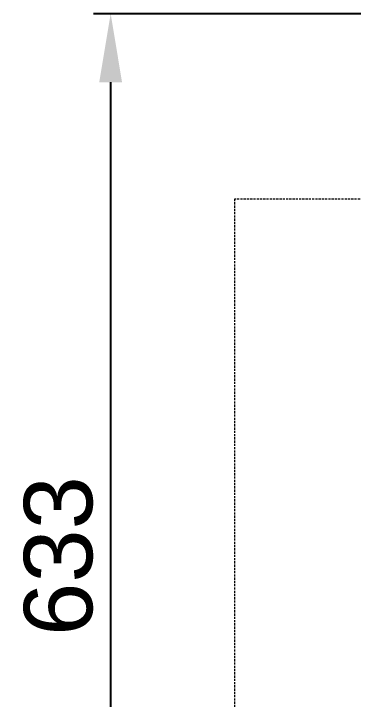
# Model space of a CAD drawing. Header units: millimetres. Extents: x -402 to 3954, y -41 to 3282.
# Drawn here: x -347.4 to -148.8, y 1485.9 to 1886.1 of the extents above; entities that cross this region are included whole.
import ezdxf

# ---------------------------------------------------------------- set-up
doc = ezdxf.new("R2010")
doc.units = ezdxf.units.MM
doc.linetypes.add('HIDDEN', pattern=[1.905, 1.27, -0.635])
doc.layers.add('ZANO_R_przerywana', color=7, linetype='HIDDEN', lineweight=0)
doc.layers.add('ZANO_W', color=1, linetype='Continuous', lineweight=0)
doc.styles.add('Arial', font='arial.ttf')
doc.styles.get("Standard").update_dxf_attribs({"font": 'ARIALUNI.TTF'})
doc.dimstyles.new('pl i ang', dxfattribs={"dimtxt": 50, "dimasz": 50, "dimexe": 1.25, "dimexo": 0.625, "dimgap": 10, "dimtad": 1, "dimtoh": 1, "dimtxsty": 'Standard', "dimcen": 2.5, "dimclrd": 1, "dimclre": 1, "dimclrt": 1, "dimadec": 0, "dimazin": 0, "dimtfac": 1, "dimtmove": 0, "dimatfit": 3, "dimfxl": 1, "dimarcsym": 1})

# ---------------------------------------------------------------- blocks, each defined once
blk = doc.blocks.new('*D414')
at = {"layer": 'ZANO_W', "color": 1, "lineweight": -2}
for p, q in [((-99.37, 1886.11), (-300.68, 1886.11)), ((-290.68, 1846.11), (-290.68, 1292.92)), ((-143.88, 1252.92), (-300.68, 1252.92))]:
    blk.add_line(p, q, dxfattribs=at)
at = {"layer": 'ZANO_W', "color": 1}
for points in [[(-284.02, 1846.11), (-297.35, 1846.11), (-290.68, 1886.11)], [(-297.35, 1292.92), (-284.02, 1292.92), (-290.68, 1252.92)]]:
    blk.add_solid(points, dxfattribs=at)
at = {"layer": 'ZANO_W', "color": 1, "insert": (-321.12, 1569.52), "char_height": 40, "attachment_point": 5, "rotation": 90, "style": 'Arial'}
blk.add_mtext('633', dxfattribs=at)

msp = doc.modelspace()

# ---------------------------------------------------------------- linework, layer by layer
at = {"layer": 'ZANO_R_przerywana'}
for p, q in [((-218.37, 1777.91), (-218.37, 1177.91)), ((-97.37, 1777.91), (-218.37, 1777.91))]:
    msp.add_line(p, q, dxfattribs=at)

# ---------------------------------------------------------------- dimensions: what is measured, and where the dimension line sits
at = {"layer": 'ZANO_W'}
dim = msp.add_linear_dim(base=(-290.68, 1252.92), p1=(-89.37, 1886.11), p2=(-133.88, 1252.92), angle=90, dimstyle='pl i ang', override={"dimtxt": 40, "dimasz": 40, "dimexe": 10, "dimexo": 10, "dimtoh": 0, "dimdec": 0, "dimtxsty": 'Arial', "dimtdec": 0, "dimtmove": 1}, dxfattribs=at)
dim.commit()
dim.dimension.update_dxf_attribs({"geometry": '*D414', "text_midpoint": (-321.12, 1569.52)})

doc.saveas('drawing.dxf')
